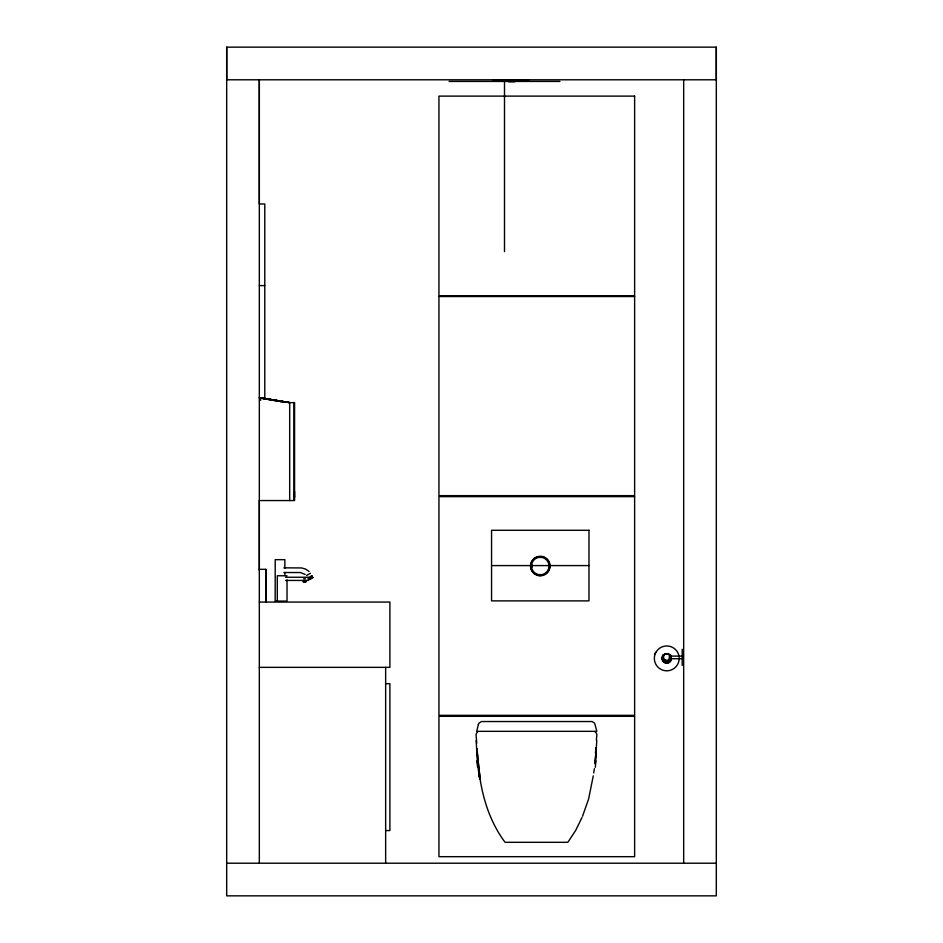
<?xml version="1.0" encoding="UTF-8"?>
<svg xmlns="http://www.w3.org/2000/svg" width="943" height="943" viewBox="0 0 943 943"><rect width="100%" height="100%" fill="white"/><g stroke="black" fill="none" stroke-linecap="round" stroke-linejoin="round"><path stroke-width="1.41" d="M226.685 47.15L226.685 79.79L716.315 79.79L716.315 47.15L226.685 47.15L226.685 895.85L716.315 895.85L716.315 47.15M259.325 570.161L259.325 500.957M259.325 203.488L259.325 79.79L259.325 863.21M265.855 569.324L265.855 602.07L265.855 569.324L259.325 569.324M293.921 403.274L293.921 499.896M596.766 740.632L595.493 762.569M595.469 753.374L595.846 747.646M596.4 740.396L596.848 734.597A3.913 3.913 0 0 0 595.21 731.98M595.905 760.789L595.339 767.296M535.082 558.091A9.477 9.477 0 0 0 530.944 564.303L530.944 567.745A9.477 9.477 0 0 0 531.451 569.513M549.368 568.629A9.477 9.477 0 0 0 549.58 567.745L549.58 564.303A9.477 9.477 0 0 0 549.368 563.419M284.892 568.228L284.845 559.659L275.215 559.659L275.167 601.092L287.014 601.092L287.014 579.874M530.944 564.303L530.944 567.745M549.58 567.745L549.58 564.303M593.288 775.841L588.573 799.086L582.503 816.332M593.725 772.942L594.385 768.604M581.949 817.616L575.643 830.477L567.839 842.311L505.071 842.311C490.973 823.522 483.205 800.395 479.846 777.291M654.442 654.194L655.998 652.167M306.593 575.489L310.459 573.238M309.092 579.002L309.811 578.578M311.555 577.564L312.581 576.975L311.885 576.02L312.345 577.104M312.498 577.493L311.438 576.279L310.66 576.739L311.284 577.729M309.339 579.804L310.035 579.391M310.306 579.238L313.206 577.552M308.29 577.741L311.933 575.76M682.202 649.279L682.202 665.428M537.651 556.912A9.477 9.477 0 0 1 538.536 556.7L541.989 556.7A9.477 9.477 0 0 1 546.964 559.317M541.117 575.454L541.989 575.336A9.477 9.477 0 0 0 543.757 574.829M538.536 556.7L541.989 556.7M505.931 79.955L517.342 79.955M492.824 80.12L528.705 80.12M449.057 81.428L559.942 81.428M508.442 81.782L514.831 81.782L514.807 80.591M259.325 203.994L264.783 203.994L264.783 399.019M259.325 285.599L264.783 285.599M259.325 500.556L294.581 500.556L294.581 402.626L289.513 402.626L259.325 397.734L260.633 397.734L289.678 402.626L289.678 500.556M294.522 491.209L294.64 493.33M294.522 494.144L294.64 495.346M294.64 497.209L294.64 496.159M491.562 565.588L588.974 565.588M283.878 567.839L301.548 567.934L305.591 569.089L309.033 571.411M283.878 572.519L300.369 572.542L305.119 574.393M285.588 577.257L308.243 577.257L308.243 580.44L285.588 580.44M303.611 578.813L305.556 578.813M303.198 581.961L305.956 581.961M259.325 602.07L389.895 602.07L389.895 667.349L259.325 667.349M682.543 656.104L669.318 656.104L669.318 658.709L682.543 658.709M385.652 683.675L389.895 683.675L389.895 830.571L385.652 830.571M226.685 863.21L716.315 863.21M538.536 575.336L540.268 575.501L538.536 575.336A9.477 9.477 0 0 1 536.779 574.829M259.325 397.734L289.678 402.626M262.885 398.865L265.785 399.361M268.696 399.856L271.596 400.339M274.507 400.834L277.407 401.317M280.319 401.812L283.218 402.296M289.513 402.626L260.633 397.734L260.633 400.339M309.339 577.505L309.964 578.495M287.014 575.796L277.289 575.749L277.289 601.092M478.973 771.504L479.409 774.392M478.82 771.586L479.28 777.079L477.417 762.569L476.144 740.632M478.785 771.433L479.28 777.079M477.582 767.296L477.005 760.789M476.734 743.296L476.074 734.597A3.913 3.913 0 0 1 477.7 731.98M477.347 751.936L477.629 756.239M683.675 79.79L683.675 863.21M504.505 81.428L504.505 251.604M385.652 667.349L385.652 863.21M305.662 580.735L305.662 581.454M305.461 580.735L305.579 581.701L303.552 581.701L303.505 580.735M305.202 580.735L305.096 581.701M304.907 580.735L304.978 581.701M304.577 580.735L304.577 581.701M304.259 580.735L304.341 581.701M303.952 580.735L303.846 581.701M303.705 580.735L303.693 581.701M284.892 572.448L284.892 575.265M671.039 658.167A4.397 4.397 0 0 1 662.375 657.13M662.516 655.986A4.397 4.397 0 0 1 662.941 654.913M670.567 654.831A4.397 4.397 0 0 1 671.015 655.892M671.557 658.391A4.798 4.798 0 0 1 664.732 662.74A4.798 4.798 0 0 1 663.683 654.713A4.798 4.798 0 0 1 671.392 657.141M679.196 658.391A12.424 12.424 0 0 1 660.866 669.33A12.424 12.424 0 0 1 659.935 648.006A12.424 12.424 0 0 1 679.149 657.306M671.345 658.391A4.585 4.585 0 0 1 664.827 662.54A4.585 4.585 0 0 1 663.813 654.878A4.585 4.585 0 0 1 671.192 657.2M549.074 569.513A9.477 9.477 0 0 1 544.618 574.44M535.907 574.44A9.477 9.477 0 0 1 531.852 570.374M535.907 557.608A9.477 9.477 0 0 1 536.779 557.207M547.624 560.048A9.477 9.477 0 0 1 549.074 562.535M531.487 565.234L531.593 567.627L531.593 564.421L531.487 565.234M549.074 566.024L548.932 567.627L548.932 564.421L549.074 566.024M595.563 756.71L595.021 763.842L596.2 748.659L595.563 756.71M478.301 724.802L476.722 731.332L596.848 731.332L594.632 723.175L592.11 721.536L481.46 721.536L478.938 723.175L478.301 724.802M539.467 557.242L538.665 557.36L541.871 557.36L539.467 557.242M541.871 574.688L538.665 574.688L541.871 574.688M634.627 96.115L438.943 96.115L438.943 295.89L634.627 295.89L634.627 96.115M634.627 296.538L438.943 296.538L438.943 495.653L634.627 495.653L634.627 296.538M634.627 496.631L438.943 496.631L438.943 715.336L634.627 715.336L634.627 496.631M588.974 530.284L491.562 530.284L491.562 600.88L588.974 600.88L588.974 530.284M305.827 580.735L303.34 580.735L303.375 581.454L305.827 581.454L305.827 580.735M634.627 716.315L438.943 716.315L438.943 856.68L634.627 856.68L634.627 716.315M480.187 779.401L476.722 748.659L480.187 779.401M665.133 659.9A3.265 3.265 0 0 0 670.025 657.071A3.265 3.265 0 0 0 665.133 654.242A3.265 3.265 0 0 0 665.133 659.9M535.872 573.615A8.77 8.77 0 0 0 549.038 566.024A8.77 8.77 0 0 0 535.872 558.421A8.77 8.77 0 0 0 535.872 573.615M534.634 574.016A9.772 9.772 0 0 0 550.005 566.896A9.772 9.772 0 0 0 536.154 557.148A9.772 9.772 0 0 0 534.634 574.016"/></g></svg>
